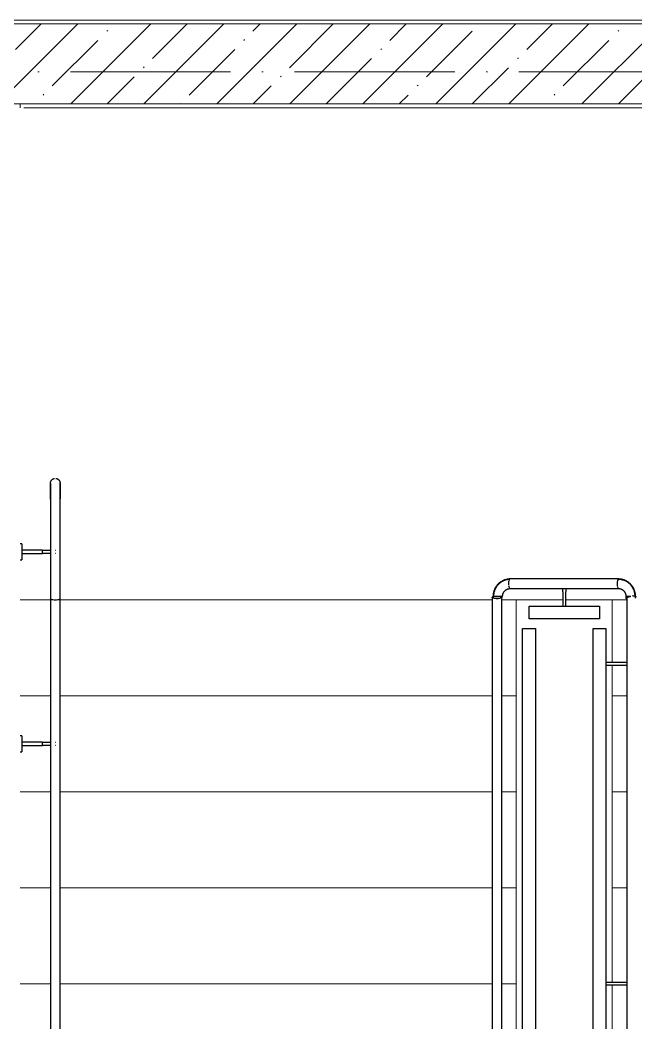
# Model space of a CAD drawing. Header units: millimetres. Extents: x -213536 to 1564669, y -45299 to 942238.
# Drawn here: x 529116 to 531040, y 499030 to 502164 of the extents above; entities that cross this region are included whole.
import ezdxf

# ---------------------------------------------------------------- set-up
doc = ezdxf.new("R2010")
doc.units = ezdxf.units.MM
doc.linetypes.add('50_200_ШТРИХ_1Т_ш5_п1_п1_', pattern=[700, 500, -100, 0, -100])
for name, color, linetype, lineweight in [('0-1', 7, 'Continuous', 5), ('0-2', 7, 'Continuous', 9), ('3) ЖБ 4м', 3, 'Continuous', 30), ('Контуры', 7, 'Continuous', 9), ('Линии подступенков', 7, 'Continuous', 9), ('Линии свеса', 7, 'Continuous', 9), ('Ограждение-1', 7, 'Continuous', 25), ('Оси-2', 7, '50_200_ШТРИХ_1Т_ш5_п1_п1_', 9), ('Стены-1', 7, 'Continuous', 13), ('Штриховка разреза-1', 7, 'Continuous', 9)]:
    doc.layers.add(name, color=color, linetype=linetype, lineweight=lineweight)
doc.layers.get('0-2').off()

# ---------------------------------------------------------------- blocks, each defined once
blk = doc.blocks.new('Ос 3 эт верх часть')
at = {"layer": 'Оси-2'}
blk.add_line((535374.3, 502002.4), (426847.2, 502002.4), dxfattribs=at)
blk = doc.blocks.new('О_Элемент ограждения_Обод_Труба_ГОСТ 8645-68 - О_Элемент ограждения_Обод_Труба_ГОСТ 8645-68-V46-АИ2_03_План отделки стен 3-го этажа _Часть 1_')
at = {"layer": 'Ограждение-1'}
for p, q in [((-3720, 20), (0, 20)), ((-3720, -20), (-3720, 20)), ((0, 20), (0, -20)), ((0, -20), (-3720, -20))]:
    blk.add_line(p, q, dxfattribs=at)
blk = doc.blocks.new('О_Элемент поручня_Маршевый_Труба_ГОСТ 8732-78 - О_Элемент поручня_Маршевый_Труба_ГОСТ 8732-78-V56-АИ2_03_План отделки стен 3-го этажа _Часть 1_')
at = {"layer": 'Ограждение-1'}
for p, q in [((-9.9, 0), (-3926, 0)), ((-3926, -30), (-9.9, -30))]:
    blk.add_line(p, q, dxfattribs=at)
at = {"layer": 'Ограждение-1', "flags": 128}
for points in [[(-3922.4, -15), (-3922.5, -18.6), (-3922.8, -22), (-3923.3, -24.9), (-3923.9, -27.3), (-3924.7, -29), (-3925.5, -29.9), (-3926.4, -29.9), (-3927.2, -29), (-3928, -27.3), (-3928.4, -25.8)], [(-3922.8, -15), (-3922.9, -11.8), (-3923.1, -8.7), (-3923.6, -6), (-3924.1, -3.9), (-3924.8, -2.4), (-3925.6, -1.6), (-3926.3, -1.6), (-3927.1, -2.4), (-3927.8, -3.9), (-3928.3, -6)], [(-3928.3, -24), (-3927.8, -26.1), (-3927.1, -27.6), (-3926.3, -28.4), (-3925.6, -28.4), (-3924.8, -27.6), (-3924.1, -26.1), (-3923.6, -24), (-3923.1, -21.3), (-3922.9, -18.2), (-3922.8, -15)], [(-3928.2, -3.3), (-3927.5, -1.5), (-3926.7, -0.4), (-3926, 0)], [(-3926, 0), (-3925.2, -0.4), (-3924.4, -1.5), (-3923.7, -3.3), (-3923.2, -5.6), (-3922.8, -8.5), (-3922.5, -11.7), (-3922.4, -15)]]:
    blk.add_lwpolyline(points, dxfattribs=at)
blk = doc.blocks.new('О_Кронштейн_Форма Г_Круг_ГОСТ 2590-2006 - О_Кронштейн_Форма Г_Круг_ГОСТ 2590-2006-V48-АИ2_03_План отделки стен 3-го этажа _Часть 1_')
at = {"layer": 'Ограждение-1'}
for p, q in [((75045.3, 58765), (75045.3, 58820)), ((75055.3, 58820), (75055.3, 58765))]:
    blk.add_line(p, q, dxfattribs=at)
at = {"layer": 'Ограждение-1', "flags": 128}
for points in [[(75045.3, 58755), (75045.3, 58755.9), (75045.3, 58756.9), (75045.3, 58757.8), (75045.3, 58758.8), (75045.3, 58759.8), (75045.3, 58760.8), (75045.3, 58761.7), (75045.3, 58762.7), (75045.3, 58763.7), (75045.3, 58764.7), (75045.3, 58765)], [(75055.3, 58765), (75055.3, 58764), (75055.3, 58763), (75055.3, 58762), (75055.3, 58761), (75055.3, 58760), (75055.3, 58759.1), (75055.3, 58758.1), (75055.3, 58757.1), (75055.3, 58756.2), (75055.3, 58755.3)]]:
    blk.add_lwpolyline(points, dxfattribs=at)
blk = doc.blocks.new('О_Элемент поручня_Маршевый_Труба_ГОСТ 8732-78 - О_Элемент поручня_Маршевый_Труба_ГОСТ 8732-78-V57-АИ2_03_План отделки стен 3-го этажа _Часть 1_')
at = {"layer": 'Ограждение-1'}
blk.add_line((-9.9, 0), (-3926, 0), dxfattribs=at)
at = {"layer": 'Ограждение-1', "flags": 128}
for points in [[(-8.3, -1.5), (-9.1, -0.4), (-9.9, 0)], [(-9.9, -30), (-9.1, -29.6), (-8.3, -28.5), (-7.7, -26.7), (-7.1, -24.4), (-6.7, -21.5), (-6.4, -18.3)]]:
    blk.add_lwpolyline(points, dxfattribs=at)
blk = doc.blocks.new('Ограждение 29 - Ограждение 2-32669097-АИ2_03_План отделки стен 3-го этажа _Часть 1_')
at = {"layer": 'Ограждение-1'}
for p, q in [((11025, 52931), (11025, 52926)), ((11025, 52931), (11025, 52926)), ((11025, 52926), (11025.9, 52926)), ((11025.9, 52926), (11025, 52926)), ((11025, 52926), (11025.9, 52926)), ((11075, 52926), (11025, 52926)), ((11044.8, 52926), (11044.8, 52861.1)), ((11044.8, 52926), (11044.8, 52861.1)), ((11054.8, 52861.1), (11054.8, 52926)), ((11054.8, 52861.1), (11054.8, 52926)), ((11074.1, 52926), (11075, 52926)), ((11075, 52926), (11074.1, 52926)), ((11074.1, 52926), (11075, 52926)), ((11075, 52926), (11075, 52931)), ((11075, 52926), (11075, 52931)), ((11624.8, 52931), (11624.8, 52926)), ((11624.8, 52931), (11624.8, 52926)), ((11624.8, 52926), (11625.6, 52926)), ((11674.8, 52926), (11624.8, 52926)), ((11624.8, 52926), (11625.6, 52926)), ((11625.6, 52926), (11624.8, 52926)), ((11644.6, 52926), (11644.6, 52861.1)), ((11644.6, 52926), (11644.6, 52861.1)), ((11654.6, 52861.1), (11654.6, 52926)), ((11654.6, 52861.1), (11654.6, 52926)), ((11673.9, 52926), (11674.8, 52926)), ((11673.9, 52926), (11674.8, 52926)), ((11674.8, 52926), (11673.9, 52926)), ((11674.8, 52926), (11674.8, 52931)), ((11674.8, 52926), (11674.8, 52931)), ((11503.5, 52836), (7620, 52836)), ((11814.7, 52836), (11503.5, 52836)), ((7620, 52806), (11503.5, 52806)), ((11503.5, 52806), (11814.7, 52806))]:
    blk.add_line(p, q, dxfattribs=at)
at = {"layer": 'Ограждение-1', "flags": 128}
for points in [[(11044.8, 52838), (11044.8, 52839.3), (11044.8, 52840.7), (11044.8, 52842.2), (11044.8, 52843.7), (11044.8, 52845.2), (11044.8, 52846.7), (11044.8, 52848.3), (11044.8, 52849.8), (11044.8, 52851.4), (11044.8, 52853), (11044.8, 52854.6), (11044.8, 52856.3), (11044.8, 52857.9), (11044.8, 52859.6), (11044.8, 52861.1)], [(11044.8, 52836.6), (11044.8, 52838), (11044.8, 52839.3), (11044.8, 52840.7), (11044.8, 52842.2), (11044.8, 52843.7), (11044.8, 52845.2), (11044.8, 52846.7), (11044.8, 52848.3), (11044.8, 52849.8), (11044.8, 52851.4), (11044.8, 52853), (11044.8, 52854.6), (11044.8, 52856.3), (11044.8, 52857.9), (11044.8, 52859.6), (11044.8, 52861.1)], [(11054.8, 52861.1), (11054.8, 52859.4), (11054.8, 52857.8), (11054.8, 52856.2), (11054.8, 52854.5), (11054.8, 52852.9), (11054.8, 52851.3), (11054.8, 52849.7), (11054.8, 52848.1), (11054.8, 52846.6), (11054.8, 52845.1), (11054.8, 52843.6), (11054.8, 52842.1), (11054.8, 52840.6), (11054.8, 52839.2), (11054.8, 52837.9), (11054.8, 52836.5)], [(11054.8, 52861.1), (11054.8, 52859.4), (11054.8, 52857.8), (11054.8, 52856.2), (11054.8, 52854.5), (11054.8, 52852.9), (11054.8, 52851.3), (11054.8, 52849.7), (11054.8, 52848.1), (11054.8, 52846.6), (11054.8, 52845.1), (11054.8, 52843.6), (11054.8, 52842.1), (11054.8, 52840.6), (11054.8, 52839.2), (11054.8, 52837.9), (11054.8, 52836.5)], [(11644.6, 52836.6), (11644.6, 52838), (11644.6, 52839.3), (11644.6, 52840.7), (11644.6, 52842.2), (11644.6, 52843.7), (11644.6, 52845.2), (11644.6, 52846.7), (11644.6, 52848.3), (11644.6, 52849.8), (11644.6, 52851.4), (11644.6, 52853), (11644.6, 52854.6), (11644.6, 52856.3), (11644.6, 52857.9), (11644.6, 52859.6), (11644.6, 52861.1)], [(11644.6, 52838), (11644.6, 52839.3), (11644.6, 52840.7), (11644.6, 52842.2), (11644.6, 52843.7), (11644.6, 52845.2), (11644.6, 52846.7), (11644.6, 52848.3), (11644.6, 52849.8), (11644.6, 52851.4), (11644.6, 52853), (11644.6, 52854.6), (11644.6, 52856.3), (11644.6, 52857.9), (11644.6, 52859.6), (11644.6, 52861.1)], [(11654.6, 52861.1), (11654.6, 52859.4), (11654.6, 52857.8), (11654.6, 52856.2), (11654.6, 52854.5), (11654.6, 52852.9), (11654.6, 52851.3), (11654.6, 52849.7), (11654.6, 52848.1), (11654.6, 52846.6), (11654.6, 52845.1), (11654.6, 52843.6), (11654.6, 52842.1), (11654.6, 52840.6), (11654.6, 52839.2), (11654.6, 52837.9), (11654.6, 52836.5)], [(11654.6, 52861.1), (11654.6, 52859.4), (11654.6, 52857.8), (11654.6, 52856.2), (11654.6, 52854.5), (11654.6, 52852.9), (11654.6, 52851.3), (11654.6, 52849.7), (11654.6, 52848.1), (11654.6, 52846.6), (11654.6, 52845.1), (11654.6, 52843.6), (11654.6, 52842.1), (11654.6, 52840.6), (11654.6, 52839.2), (11654.6, 52837.9), (11654.6, 52836.5)], [(11044.8, 52820.1), (11044.8, 52820.2), (11044.8, 52820.3), (11044.8, 52820.4), (11044.8, 52820.7), (11044.8, 52821), (11044.8, 52821.4), (11044.8, 52821.8)], [(11054.8, 52821.8), (11054.8, 52821.3), (11054.8, 52821), (11054.8, 52820.7), (11054.8, 52820.4), (11054.8, 52820.3), (11054.8, 52820.2), (11054.8, 52820.1)], [(11644.6, 52820.1), (11644.6, 52820.2), (11644.6, 52820.3), (11644.6, 52820.4), (11644.6, 52820.7), (11644.6, 52821), (11644.6, 52821.4), (11644.6, 52821.8)], [(11654.6, 52821.8), (11654.6, 52821.3), (11654.6, 52821), (11654.6, 52820.7), (11654.6, 52820.4), (11654.6, 52820.3), (11654.6, 52820.2), (11654.6, 52820.1)], [(11864.7, 52836), (11864.6, 52836), (11864.5, 52836), (11864.3, 52836), (11864, 52836), (11863.7, 52836), (11863.2, 52836), (11862.7, 52836), (11862.1, 52836), (11861.5, 52836), (11860.7, 52836), (11859.9, 52836), (11859, 52836), (11858, 52836), (11857, 52836), (11855.9, 52836), (11854.8, 52836), (11853.5, 52836), (11852.2, 52836), (11850.9, 52836), (11849.5, 52836), (11848, 52836), (11846.5, 52836), (11844.9, 52836), (11843.3, 52836), (11841.7, 52836), (11840, 52836), (11838.2, 52836), (11836.4, 52836), (11834.6, 52836), (11832.8, 52836), (11830.9, 52836), (11829, 52836), (11827.1, 52836), (11825.1, 52836), (11823.2, 52836), (11821.2, 52836), (11819.2, 52836), (11817.2, 52836), (11815.2, 52836), (11814.7, 52836)], [(11814.7, 52836), (11816.7, 52836), (11818.7, 52836), (11820.3, 52836)], [(11820.6, 52836), (11822.6, 52836), (11824.6, 52836), (11826.5, 52836), (11828.5, 52836), (11830.4, 52836), (11832.3, 52836), (11834.1, 52836), (11836, 52836), (11837.7, 52836), (11839.5, 52836), (11841.2, 52836), (11842.9, 52836), (11844.5, 52836), (11846.1, 52836), (11847.6, 52836), (11849.1, 52836), (11850.5, 52836), (11851.9, 52836), (11853.2, 52836), (11854.4, 52836), (11855.6, 52836), (11856.7, 52836), (11857.8, 52836), (11858.8, 52836), (11859.7, 52836), (11860.5, 52836), (11861.3, 52836), (11861.9, 52836), (11862.6, 52836), (11863.1, 52836), (11863.6, 52836), (11863.9, 52836), (11864.2, 52836), (11864.5, 52836), (11864.6, 52836), (11864.7, 52836), (11864.7, 52836)], [(11864.7, 52836), (11865.3, 52836), (11865.9, 52836), (11866.5, 52835.9), (11867, 52835.9), (11867.6, 52835.7), (11868.2, 52835.6), (11868.8, 52835.5), (11869.4, 52835.3), (11869.9, 52835.1), (11870.5, 52834.9), (11871, 52834.6), (11871.6, 52834.3), (11872.1, 52834.1), (11872.6, 52833.8), (11873.1, 52833.4), (11873.6, 52833.1), (11874.1, 52832.7), (11874.5, 52832.3), (11875, 52831.9), (11875.4, 52831.5), (11875.8, 52831.1), (11876.2, 52830.6), (11876.6, 52830.1), (11876.9, 52829.6), (11877.3, 52829.1), (11877.6, 52828.6), (11877.9, 52828.1), (11878.2, 52827.6), (11878.4, 52827), (11878.6, 52826.5), (11878.8, 52825.9), (11879, 52825.3), (11879.2, 52824.8), (11879.3, 52824.2), (11879.4, 52823.6), (11879.5, 52823)], [(11814.7, 52806), (11816.7, 52806), (11818.7, 52806), (11820.6, 52806), (11822.6, 52806), (11824.6, 52806), (11826.5, 52806), (11828.5, 52806), (11830.4, 52806), (11832.3, 52806), (11834.1, 52806), (11836, 52806), (11837.7, 52806), (11839.5, 52806), (11841.2, 52806), (11842.9, 52806), (11844.5, 52806), (11846.1, 52806), (11847.6, 52806), (11849.1, 52806), (11850.5, 52806), (11851.9, 52806), (11853.2, 52806), (11854.4, 52806), (11855.6, 52806), (11856.7, 52806), (11857.8, 52806), (11858.8, 52806), (11859.7, 52806), (11860.5, 52806), (11861.3, 52806), (11861.9, 52806), (11862.6, 52806), (11863.1, 52806), (11863.6, 52806), (11863.9, 52806), (11864.2, 52806), (11864.5, 52806), (11864.6, 52806), (11864.7, 52806), (11864.7, 52806)], [(11819.2, 52806), (11817.2, 52806), (11815.2, 52806)], [(11864.7, 52806), (11864.6, 52806), (11864.5, 52806), (11864.3, 52806), (11864, 52806), (11863.7, 52806), (11863.2, 52806), (11862.7, 52806), (11862.1, 52806), (11861.5, 52806), (11860.7, 52806), (11859.9, 52806), (11859, 52806), (11858, 52806), (11857, 52806), (11855.9, 52806), (11854.8, 52806), (11853.5, 52806), (11852.2, 52806), (11850.9, 52806), (11849.5, 52806), (11848, 52806), (11846.5, 52806), (11844.9, 52806), (11843.3, 52806), (11841.7, 52806), (11840, 52806), (11838.2, 52806), (11836.4, 52806), (11834.6, 52806), (11832.8, 52806), (11830.9, 52806), (11829, 52806), (11827.1, 52806), (11825.1, 52806), (11823.2, 52806), (11821.2, 52806)], [(11873.7, 52809.1), (11873.3, 52808.8), (11872.8, 52808.4), (11872.3, 52808.1), (11871.7, 52807.8), (11871.2, 52807.5), (11870.6, 52807.3), (11870.1, 52807.1), (11869.5, 52806.9), (11869, 52806.7), (11868.4, 52806.5), (11867.8, 52806.4), (11867.2, 52806.3), (11866.6, 52806.2), (11866, 52806.1), (11865.4, 52806.1), (11864.8, 52806), (11864.7, 52806)], [(11879.5, 52819.2), (11879.5, 52818.7), (11879.4, 52818.1), (11879.2, 52817.5), (11879.1, 52816.9), (11878.9, 52816.3), (11878.7, 52815.8), (11878.5, 52815.2), (11878.2, 52814.7), (11878, 52814.1), (11877.7, 52813.6), (11877.4, 52813.1), (11877, 52812.6), (11876.7, 52812.1), (11876.3, 52811.6), (11875.9, 52811.2), (11875.5, 52810.7), (11875.1, 52810.3), (11874.7, 52809.9), (11874.2, 52809.5)]]:
    blk.add_lwpolyline(points, dxfattribs=at)
at = {"layer": 'Ограждение-1'}
for points in [[(11044.9, 52861.1), (11044.8, 52861.1), (11044.8, 52861.1), (11044.9, 52861.1)], [(11044.9, 52861.1), (11044.8, 52861.1), (11044.8, 52861.1), (11045.4, 52861.1), (11046.5, 52861.1), (11048.1, 52861.1), (11049.2, 52861.1), (11049.8, 52861.1)], [(11049.8, 52861.1), (11050.4, 52861.1), (11051.6, 52861.1), (11053.1, 52861.1), (11054.2, 52861.1), (11054.6, 52861.1), (11054.7, 52861.1)], [(11644.7, 52861.1), (11644.6, 52861.1), (11644.6, 52861.1), (11645.2, 52861.1), (11646.3, 52861.1), (11647.9, 52861.1), (11649, 52861.1), (11649.6, 52861.1)], [(11644.7, 52861.1), (11644.6, 52861.1), (11644.6, 52861.1), (11644.7, 52861.1)], [(11649.6, 52861.1), (11650.2, 52861.1), (11651.3, 52861.1), (11652.9, 52861.1), (11654, 52861.1), (11654.4, 52861.1), (11654.5, 52861.1)]]:
    blk.add_open_spline(points, degree=3, dxfattribs=at)
for points, knots in [([(11503.5, 52836), (11503.2, 52836), (11502.6, 52835.7), (11501.8, 52834.2), (11501, 52831.8), (11500.2, 52827.6), (11500, 52823.7), (11500, 52821)], [-0.5, -0.5, -0.5, -0.5, -0.4166667, -0.3333333, -0.25, -0.1666667, 0, 0, 0, 0]), ([(11500, 52821), (11500, 52818.4), (11500.2, 52814.5), (11501, 52810.3), (11501.8, 52807.9), (11502.6, 52806.4), (11503.2, 52806), (11503.5, 52806)], [-1, -1, -1, -1, -0.8333333, -0.75, -0.6666667, -0.5833333, -0.5, -0.5, -0.5, -0.5])]:
    blk.add_open_spline(points, degree=3, knots=knots, dxfattribs=at)
blk = doc.blocks.new('О_Элемент ограждения_Обод_Труба_ГОСТ 8645-68 - О_Элемент ограждения_Обод_Труба_ГОСТ 8645-68-V249-АИ2_03_План отделки стен 3-го этажа _Часть 1_')
at = {"layer": 'Ограждение-1'}
for p, q in [((-220, 20), (0, 20)), ((-220, -20), (-220, 20)), ((0, 20), (0, -20)), ((0, -20), (-220, -20))]:
    blk.add_line(p, q, dxfattribs=at)
blk = doc.blocks.new('О_Элемент поручня_Торцевой_Труба_ГОСТ 8732-78 - О_Элемент поручня_Торцевой_Труба_ГОСТ 8732-78-V269-АИ2_03_План отделки стен 3-го этажа _Часть 1_')
at = {"layer": 'Ограждение-1'}
for p, q in [((-4.8, 30), (-344.3, 30)), ((-344.3, 0), (-4.8, 0))]:
    blk.add_line(p, q, dxfattribs=at)
for centre, start_param, end_param in [((-344.3, 15), 3.141593, 4.712389), ((-344.3, 15), 5.235988, 5.497787), ((-4.8, 15), 5.759587, 6.283185), ((-4.8, 15), 3.141593, 3.403392), ((-4.8, 15), 5.567113, 5.713362), ((-4.8, 15), 4.712391, 4.949708), ((-4.8, 15), 4.462687, 4.712389)]:
    blk.add_ellipse(centre, major_axis=(0, 15), ratio=0.317305, start_param=start_param, end_param=end_param, dxfattribs=at)
blk = doc.blocks.new('О_Элемент поручня_Загиб_Труба_ГОСТ 8732-78 - О_Элемент поручня_Загиб_Труба_ГОСТ 8732-78-V270-АИ2_03_План отделки стен 3-го этажа _Часть 1_')
at = {"layer": 'Ограждение-1'}
for p, q in [((101427.3, 55460), (101427.8, 55460)), ((101456.8, 55460), (101427.3, 55460)), ((101457.2, 55460), (101457.3, 55460)), ((101457.3, 55460), (101457.2, 55460))]:
    blk.add_line(p, q, dxfattribs=at)
at = {"layer": 'Ограждение-1', "flags": 128}
for points in [[(101480.2, 55515), (101478.1, 55515), (101475.9, 55514.8), (101473.8, 55514.6), (101471.7, 55514.3), (101469.6, 55513.9), (101467.5, 55513.4), (101465.4, 55512.8), (101463.4, 55512.1), (101461.3, 55511.4), (101459.4, 55510.5), (101457.4, 55509.6), (101455.5, 55508.6), (101453.6, 55507.6), (101451.8, 55506.4), (101450, 55505.2), (101448.3, 55503.9), (101446.7, 55502.5), (101445, 55501.1), (101443.5, 55499.6), (101442, 55498), (101440.6, 55496.4), (101439.2, 55494.7), (101437.9, 55493), (101436.7, 55491.2), (101435.5, 55489.4), (101434.4, 55487.5), (101433.4, 55485.6), (101432.5, 55483.7), (101431.6, 55481.7), (101430.8, 55479.7), (101430.1, 55477.6), (101429.5, 55475.6), (101428.9, 55473.5), (101428.4, 55471.4), (101428.1, 55469.2), (101427.7, 55467.1), (101427.5, 55464.9), (101427.4, 55462.8), (101427.3, 55460.6), (101427.3, 55460)], [(101480.2, 55513.5), (101478.2, 55513.5), (101476.1, 55513.3), (101474, 55513.1), (101471.9, 55512.8), (101469.9, 55512.4), (101467.9, 55511.9), (101465.8, 55511.4), (101463.9, 55510.7), (101461.9, 55510), (101460, 55509.2), (101458.1, 55508.3), (101456.2, 55507.3), (101454.4, 55506.3), (101452.6, 55505.2), (101450.9, 55504), (101449.3, 55502.7), (101447.6, 55501.4), (101446.1, 55500), (101444.6, 55498.5), (101443.1, 55497), (101441.7, 55495.4), (101440.4, 55493.8), (101439.1, 55492.1), (101437.9, 55490.4), (101436.8, 55488.6), (101435.7, 55486.8), (101434.7, 55485), (101433.8, 55483.1), (101433, 55481.1), (101432.2, 55479.2), (101431.5, 55477.2), (101430.9, 55475.2), (101430.4, 55473.1), (101429.9, 55471.1), (101429.5, 55469), (101429.2, 55466.9), (101429, 55464.8), (101428.9, 55462.7), (101428.8, 55460.6), (101428.8, 55460)], [(101457.3, 55460), (101457.3, 55461), (101457.4, 55462.1), (101457.5, 55463.1), (101457.6, 55464.1), (101457.8, 55465.1), (101458, 55466.1), (101458.3, 55467.1), (101458.5, 55468.1), (101458.9, 55469), (101459.2, 55470), (101459.6, 55470.9), (101460, 55471.8), (101460.5, 55472.7), (101461, 55473.6), (101461.5, 55474.4), (101462.1, 55475.2), (101462.6, 55476), (101463.3, 55476.8), (101463.9, 55477.5), (101464.5, 55478.2), (101465.2, 55478.9), (101465.9, 55479.5), (101466.7, 55480.1), (101467.4, 55480.7), (101468.2, 55481.2), (101468.9, 55481.7), (101469.7, 55482.2), (101470.5, 55482.6), (101471.4, 55483), (101472.2, 55483.4), (101473, 55483.7), (101473.9, 55484), (101474.7, 55484.3), (101475.6, 55484.5), (101476.5, 55484.7), (101477.4, 55484.8), (101478.2, 55484.9), (101479.1, 55485), (101480, 55485), (101480.2, 55485)]]:
    blk.add_lwpolyline(points, dxfattribs=at)
at = {"layer": 'Ограждение-1'}
for start_param, end_param in [(1.071633, 1.570798), (1.570798, 1.807508), (1.902818, 2.517638), (0.322886, 0.957006), (0, 0.161443), (2.991058, 3.141593)]:
    blk.add_ellipse((101480.2, 55500), major_axis=(0, 15), ratio=0.317305, start_param=start_param, end_param=end_param, dxfattribs=at)
blk = doc.blocks.new('О_Элемент поручня_Загиб_Труба_ГОСТ 8732-78 - О_Элемент поручня_Загиб_Труба_ГОСТ 8732-78-V271-АИ2_03_План отделки стен 3-го этажа _Часть 1_')
at = {"layer": 'Ограждение-1'}
for p, q in [((101842.7, 55460), (101842.7, 55460)), ((101858.4, 55460), (101843, 55460))]:
    blk.add_line(p, q, dxfattribs=at)
at = {"layer": 'Ограждение-1', "flags": 128}
for points in [[(101872.7, 55460), (101872.7, 55462.2), (101872.5, 55464.3), (101872.3, 55466.5), (101872, 55468.6), (101871.7, 55470.8), (101871.2, 55472.9), (101870.7, 55475), (101870.1, 55477.1), (101869.4, 55479.1), (101868.6, 55481.2), (101867.8, 55483.2), (101866.9, 55485.1), (101865.9, 55487), (101864.8, 55488.9), (101863.7, 55490.7), (101862.4, 55492.5), (101861.2, 55494.3), (101859.8, 55496), (101858.4, 55497.6), (101856.9, 55499.2), (101855.4, 55500.7), (101853.8, 55502.1), (101852.1, 55503.5), (101850.4, 55504.8), (101848.7, 55506.1), (101846.9, 55507.3), (101845, 55508.3), (101843.1, 55509.4), (101841.2, 55510.3), (101839.2, 55511.2), (101837.2, 55511.9), (101835.1, 55512.6), (101833.1, 55513.2), (101831, 55513.7), (101828.9, 55514.2), (101826.8, 55514.5), (101824.6, 55514.8), (101822.5, 55514.9), (101820.3, 55515), (101819.8, 55515)], [(101871.2, 55460), (101871.2, 55462.1), (101871, 55464.2), (101870.8, 55466.3), (101870.6, 55468.4), (101870.2, 55470.5), (101869.8, 55472.6), (101869.2, 55474.6), (101868.6, 55476.6), (101868, 55478.6), (101867.2, 55480.6), (101866.4, 55482.5), (101865.5, 55484.4), (101864.5, 55486.3), (101863.5, 55488.1), (101862.4, 55489.9), (101861.2, 55491.7), (101860, 55493.4), (101858.7, 55495), (101857.3, 55496.6), (101855.8, 55498.1), (101854.4, 55499.6), (101852.8, 55501), (101851.2, 55502.4), (101849.5, 55503.6), (101847.8, 55504.8), (101846.1, 55506), (101844.3, 55507), (101842.4, 55508), (101840.5, 55508.9), (101838.6, 55509.8), (101836.7, 55510.5), (101834.7, 55511.2), (101832.7, 55511.8), (101830.7, 55512.3), (101828.6, 55512.7), (101826.6, 55513), (101824.5, 55513.3), (101822.4, 55513.4), (101820.3, 55513.5), (101819.8, 55513.5)], [(101819.8, 55485), (101820.6, 55485), (101821.5, 55484.9), (101822.4, 55484.8), (101823.3, 55484.7), (101824.2, 55484.5), (101825, 55484.3), (101825.9, 55484.1), (101826.7, 55483.8), (101827.6, 55483.5), (101828.4, 55483.1), (101829.2, 55482.8), (101830.1, 55482.3), (101830.9, 55481.9), (101831.6, 55481.4), (101832.4, 55480.8), (101833.1, 55480.3), (101833.9, 55479.7), (101834.6, 55479.1), (101835.3, 55478.4), (101835.9, 55477.7), (101836.6, 55477), (101837.2, 55476.2), (101837.8, 55475.5), (101838.3, 55474.6), (101838.9, 55473.8), (101839.4, 55473), (101839.8, 55472.1), (101840.3, 55471.2), (101840.7, 55470.2), (101841, 55469.3), (101841.4, 55468.3), (101841.7, 55467.4), (101841.9, 55466.4), (101842.2, 55465.4), (101842.3, 55464.4), (101842.5, 55463.4), (101842.6, 55462.3), (101842.7, 55461.3), (101842.7, 55460.3), (101842.7, 55460)]]:
    blk.add_lwpolyline(points, dxfattribs=at)
at = {"layer": 'Ограждение-1'}
for start_param, end_param in [(0, 1.570796), (1.570796, 1.795196), (1.833599, 2.019595), (2.468394, 2.62707), (2.692794, 2.917193)]:
    blk.add_ellipse((101819.8, 55500), major_axis=(0, 15), ratio=0.317305, start_param=start_param, end_param=end_param, dxfattribs=at)
blk = doc.blocks.new('О_Элемент поручня_Площадочный_Одноуровневый_ГОСТ 8732-78 - О_Элемент поручня_Площадочный_Одноуровневый_ГОСТ 8732-78 2-V272-АИ2_03_План отделки стен 3-го этажа _Часть 1_')
at = {"layer": 'Ограждение-1'}
for p, q in [((4.9, 40), (0, 40)), ((0, 21.1), (0, 22.6)), ((0, 17.5), (0, 18.8)), ((0, 14.4), (0, 16.7)), ((0, 10), (4.9, 10))]:
    blk.add_line(p, q, dxfattribs=at)
at = {"layer": 'Ограждение-1', "flags": 128}
for points in [[(4.9, 10), (3.8, 10.4), (2.8, 11.5), (1.9, 13.3), (1.1, 15.6), (0.5, 18.5), (0.1, 21.7), (0, 24.1)], [(1.8, 15.5), (2.4, 13.9), (3.2, 12.6)], [(3.4, 12.4), (4.4, 11.6), (5.5, 11.6), (6.5, 12.4)], [(7.1, 11.5), (6.1, 10.4), (4.9, 10)]]:
    blk.add_lwpolyline(points, dxfattribs=at)
blk = doc.blocks.new('О_Кронштейн_Форма Г_Круг_ГОСТ 2590-2006 - О_Кронштейн_Форма Г_Круг_ГОСТ 2590-2006-V261-АИ2_03_План отделки стен 3-го этажа _Часть 1_')
at = {"layer": 'Ограждение-1'}
for p, q in [((75275, 58955), (75230, 58955)), ((75230, 58945), (75275, 58945))]:
    blk.add_line(p, q, dxfattribs=at)
at = {"layer": 'Ограждение-1', "flags": 128}
for points in [[(75275, 58955), (75276, 58955), (75277, 58955), (75278, 58955), (75279, 58955), (75280, 58955), (75280.9, 58955), (75281.9, 58955), (75282.9, 58955), (75283.8, 58955), (75284.7, 58955)], [(75285, 58945), (75284.1, 58945), (75283.1, 58945), (75282.2, 58945), (75281.2, 58945), (75280.2, 58945), (75279.2, 58945), (75278.3, 58945), (75277.3, 58945), (75276.3, 58945), (75275.3, 58945), (75275, 58945)]]:
    blk.add_lwpolyline(points, dxfattribs=at)
blk = doc.blocks.new('0125-Р-ОО-Ш2-АР-о_23_10_2024_rvt-1-АИ2_03_План отделки стен 3-го этажа _Часть 1_')
at = {"layer": 'Штриховка разреза-1'}
h = blk.add_hatch(dxfattribs=at)
h.set_pattern_fill('FP_2', color=256, style=0, pattern_type=2)
h.set_pattern_definition([(45, (0, 0), (-114.04925, 114.04925), []), (45, (114.05, 0), (-114.04925, 114.04925), [201.612, -40.322, 3.353, -36.97])])
h.paths.add_polyline_path([(103100, 57000), (103100, 57250), (99700, 57250), (99700, 57000), (102988.1, 57000)], flags=0)
at = {"layer": 'Контуры'}
for p, q in [((99950, 55450), (100045, 55450)), ((100075, 55450), (101425.1, 55450)), ((101455, 55450), (101500, 55450)), ((101500, 55450), (101645.4, 55450)), ((101500, 55150), (101500, 55450)), ((101654.8, 55450), (101800, 55450)), ((101845, 55450), (101800, 55450)), ((101800, 55450), (101800, 55254.6)), ((101800, 55245.2), (101800, 55150)), ((101500, 54850), (101500, 55150)), ((101800, 55150), (101800, 54850)), ((101500, 54550), (101500, 54850)), ((101800, 54850), (101800, 54550)), ((101500, 54250), (101500, 54550)), ((101800, 54550), (101800, 54254.6)), ((101500, 53950), (101500, 54250)), ((101800, 54245.2), (101800, 53950))]:
    blk.add_line(p, q, dxfattribs=at)
at = {"layer": 'Линии подступенков'}
for p, q in [((99950, 55450), (100045, 55450)), ((100075, 55450), (101425.1, 55450)), ((101455, 55450), (101500, 55450)), ((101845, 55450), (101800, 55450)), ((99950, 55150), (100045, 55150)), ((100075, 55150), (101425.1, 55150)), ((101455, 55150), (101500, 55150)), ((101845, 55150), (101800, 55150)), ((99950, 54850), (100045.1, 54850)), ((100074.9, 54850), (101425.2, 54850)), ((101454.9, 54850), (101500, 54850)), ((101845, 54850), (101800, 54850)), ((99950, 54550), (100045.1, 54550)), ((100074.9, 54550), (101425.2, 54550)), ((101454.9, 54550), (101500, 54550)), ((101845, 54550), (101800, 54550)), ((99950, 54250), (100045.2, 54250)), ((100074.8, 54250), (101425.2, 54250)), ((101454.9, 54250), (101500, 54250))]:
    blk.add_line(p, q, dxfattribs=at)
at = {"layer": 'Линии свеса'}
for p, q in [((99950, 55150), (100045, 55150)), ((100075, 55150), (101425.1, 55150)), ((101455, 55150), (101500, 55150)), ((101845, 55150), (101800, 55150)), ((99950, 54850), (100045.1, 54850)), ((100074.9, 54850), (101425.2, 54850)), ((101454.9, 54850), (101500, 54850)), ((101845, 54850), (101800, 54850)), ((99950, 54550), (100045.1, 54550)), ((100074.9, 54550), (101425.2, 54550)), ((101454.9, 54550), (101500, 54550)), ((101845, 54550), (101800, 54550)), ((99950, 54250), (100045.2, 54250)), ((100074.8, 54250), (101425.2, 54250)), ((101454.9, 54250), (101500, 54250))]:
    blk.add_line(p, q, dxfattribs=at)
at = {"layer": 'Стены-1'}
for p, q in [((103100, 57250), (99700, 57250)), ((99700, 57000), (103100, 57000))]:
    blk.add_line(p, q, dxfattribs=at)
at = {"layer": '0-2'}
for name, p, rotation in [('Ограждение 29 - Ограждение 2-32669097-АИ2_03_План отделки стен 3-го этажа _Часть 1_', (152881, 43950), 89.99999999999993), ('О_Элемент поручня_Торцевой_Труба_ГОСТ 8732-78 - О_Элемент поручня_Торцевой_Труба_ГОСТ 8732-78-V269-АИ2_03_План отделки стен 3-го этажа _Часть 1_', (101475.5, 55515), 180), ('О_Кронштейн_Форма Г_Круг_ГОСТ 2590-2006 - О_Кронштейн_Форма Г_Круг_ГОСТ 2590-2006-V261-АИ2_03_План отделки стен 3-го этажа _Часть 1_', (160600, -19800), 89.99999999999991), ('О_Элемент поручня_Маршевый_Труба_ГОСТ 8732-78 - О_Элемент поручня_Маршевый_Труба_ГОСТ 8732-78-V56-АИ2_03_План отделки стен 3-го этажа _Часть 1_', (101455, 51531.6), 269.9999999999998), ('О_Элемент поручня_Площадочный_Одноуровневый_ГОСТ 8732-78 - О_Элемент поручня_Площадочный_Одноуровневый_ГОСТ 8732-78 2-V272-АИ2_03_План отделки стен 3-го этажа _Часть 1_', (101832.7, 55460), 269.9999999999991), ('О_Элемент поручня_Маршевый_Труба_ГОСТ 8732-78 - О_Элемент поручня_Маршевый_Труба_ГОСТ 8732-78-V57-АИ2_03_План отделки стен 3-го этажа _Часть 1_', (101845, 55468.4), 89.99999999999962), ('О_Элемент ограждения_Обод_Труба_ГОСТ 8645-68 - О_Элемент ограждения_Обод_Труба_ГОСТ 8645-68-V249-АИ2_03_План отделки стен 3-го этажа _Часть 1_', (101540, 55410), 180), ('О_Элемент ограждения_Обод_Труба_ГОСТ 8645-68 - О_Элемент ограждения_Обод_Труба_ГОСТ 8645-68-V46-АИ2_03_План отделки стен 3-го этажа _Часть 1_', (101540, 51640), 269.9999999999998), ('О_Элемент ограждения_Обод_Труба_ГОСТ 8645-68 - О_Элемент ограждения_Обод_Труба_ГОСТ 8645-68-V46-АИ2_03_План отделки стен 3-го этажа _Часть 1_', (101760, 55360), 89.99999999999962), ('О_Кронштейн_Форма Г_Круг_ГОСТ 2590-2006 - О_Кронштейн_Форма Г_Круг_ГОСТ 2590-2006-V48-АИ2_03_План отделки стен 3-го этажа _Часть 1_', (160600, -19800.3), 89.99999999999942), ('О_Кронштейн_Форма Г_Круг_ГОСТ 2590-2006 - О_Кронштейн_Форма Г_Круг_ГОСТ 2590-2006-V48-АИ2_03_План отделки стен 3-го этажа _Часть 1_', (160600, -20800.3), 89.99999999999942)]:
    blk.add_blockref(name, p, dxfattribs=dict(at, rotation=rotation))
for name in ['О_Элемент поручня_Загиб_Труба_ГОСТ 8732-78 - О_Элемент поручня_Загиб_Труба_ГОСТ 8732-78-V270-АИ2_03_План отделки стен 3-го этажа _Часть 1_', 'О_Элемент поручня_Загиб_Труба_ГОСТ 8732-78 - О_Элемент поручня_Загиб_Труба_ГОСТ 8732-78-V271-АИ2_03_План отделки стен 3-го этажа _Часть 1_']:
    blk.add_blockref(name, (0, 0), dxfattribs=at)
blk = doc.blocks.new('3этВверх')
at = {"layer": 'Стены-1'}
for p, q in [((532254, 502164.4), (525478, 502164.4)), ((525478, 502152.4), (532266, 502152.4)), ((532266, 501902.4), (529116, 501902.4)), ((529116, 501902.4), (529116, 501890.4)), ((529128, 501890.4), (532504, 501890.4))]:
    blk.add_line(p, q, dxfattribs=at)
at = {"layer": '0-1'}
blk.add_blockref('0125-Р-ОО-Ш2-АР-о_23_10_2024_rvt-1-АИ2_03_План отделки стен 3-го этажа _Часть 1_', (429166, 444902.4), dxfattribs=at)

msp = doc.modelspace()

# ---------------------------------------------------------------- block references
at = {"color": 5, "lineweight": 30}
msp.add_blockref('Ос 3 эт верх часть', (0, 0), dxfattribs=at)
at = {"layer": '3) ЖБ 4м'}
msp.add_blockref('3этВверх', (0, 0), dxfattribs=at)

doc.saveas('drawing.dxf')
